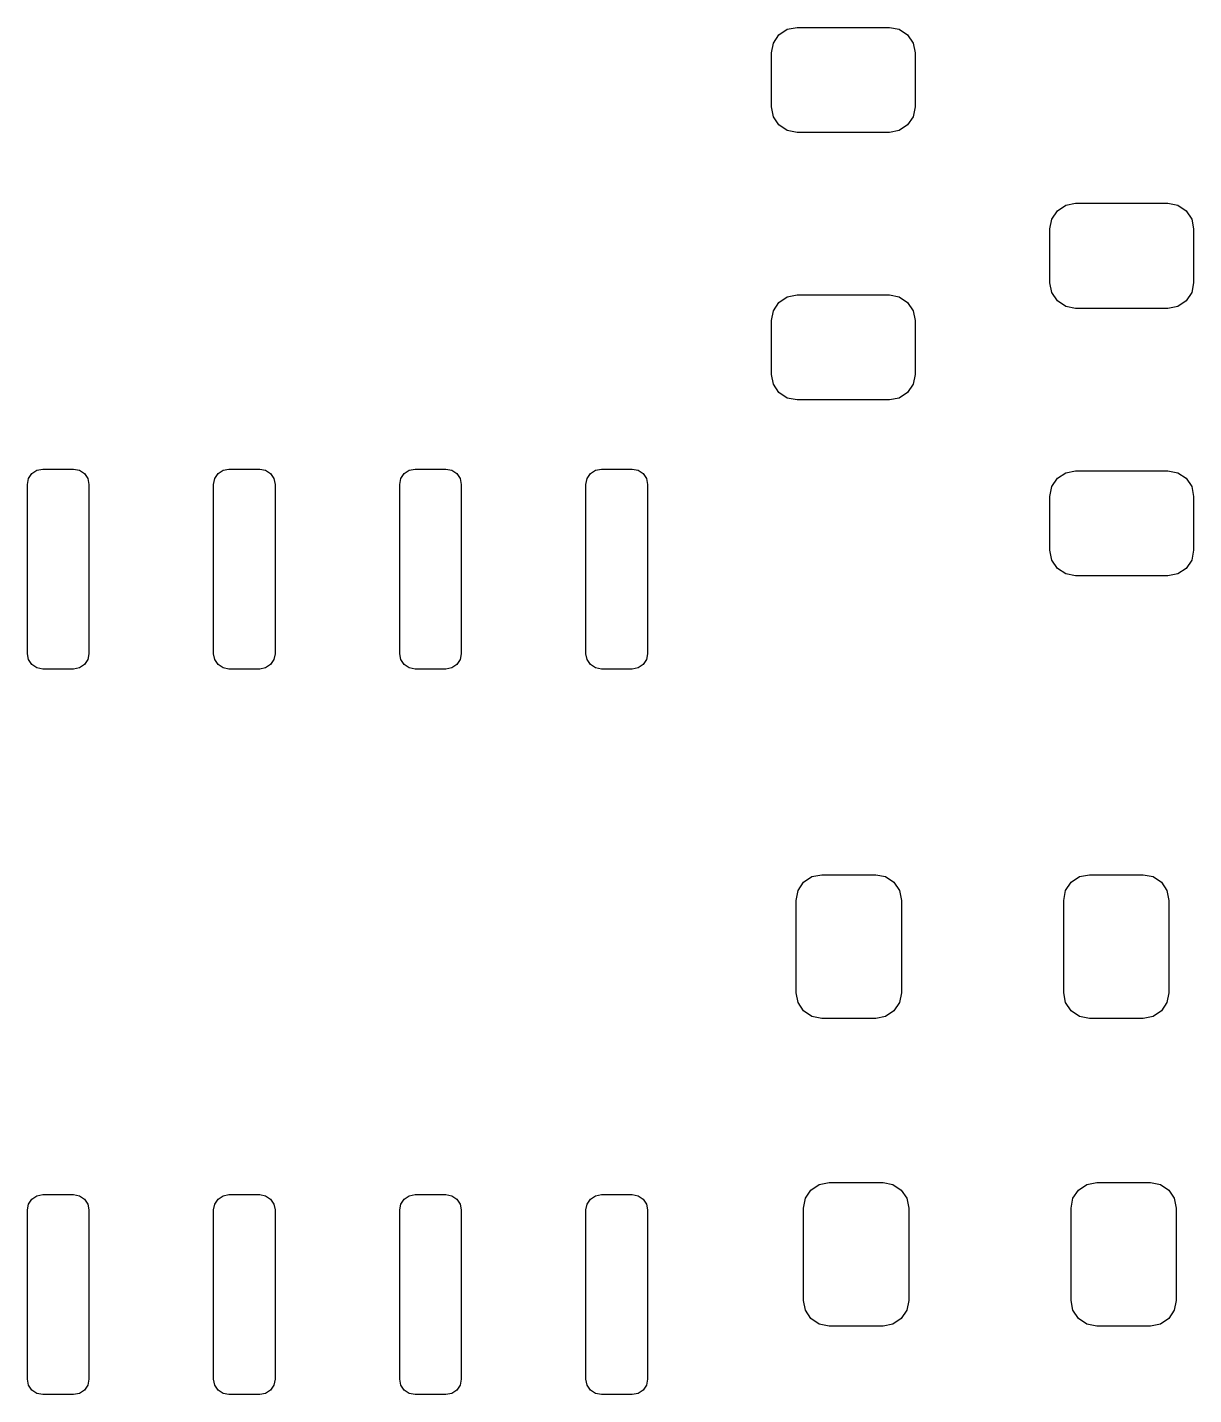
# Model space of a CAD drawing. Header units: millimetres. Extents: x 23.3 to 111.9, y -119.4 to -27.5.
# Drawn here: x 65.84 to 73.79, y -100.14 to -90.82 of the extents above; entities that cross this region are included whole.
import ezdxf

# ---------------------------------------------------------------- set-up
doc = ezdxf.new("R2010")
doc.units = ezdxf.units.MM
doc.layers.add('BLACK', color=250, linetype='CONTINUOUS')

msp = doc.modelspace()

# ---------------------------------------------------------------- linework, layer by layer
at = {"layer": 'BLACK', "linetype": 'CONTINUOUS'}
for p, q in [((70.961257, -90.867504), (71.018031, -90.829569)), ((71.018031, -90.829569), (71.085001, -90.816248)), ((71.085001, -90.816248), (71.715001, -90.816248)), ((71.715001, -90.816248), (71.781971, -90.829569)), ((71.781971, -90.829569), (71.838745, -90.867504)), ((70.910001, -90.991248), (70.923322, -90.924278)), ((70.923322, -90.924278), (70.961257, -90.867504)), ((71.838745, -90.867504), (71.87668, -90.924278)), ((71.87668, -90.924278), (71.890001, -90.991248)), ((70.910001, -91.358748), (70.910001, -90.991248)), ((71.890001, -90.991248), (71.890001, -91.358748)), ((70.923322, -91.425718), (70.910001, -91.358748)), ((71.890001, -91.358748), (71.87668, -91.425718)), ((70.961257, -91.482492), (70.923322, -91.425718)), ((71.018031, -91.520427), (70.961257, -91.482492)), ((71.838745, -91.482492), (71.781971, -91.520427)), ((71.87668, -91.425718), (71.838745, -91.482492)), ((71.085001, -91.533748), (71.018031, -91.520427)), ((71.715001, -91.533748), (71.085001, -91.533748)), ((71.781971, -91.520427), (71.715001, -91.533748)), ((72.823322, -92.124278), (72.861257, -92.067504)), ((72.861257, -92.067504), (72.918031, -92.029569)), ((72.918031, -92.029569), (72.985001, -92.016248)), ((72.985001, -92.016248), (73.615001, -92.016248)), ((73.615001, -92.016248), (73.681971, -92.029569)), ((73.681971, -92.029569), (73.738745, -92.067504)), ((73.738745, -92.067504), (73.77668, -92.124278)), ((72.810001, -92.191248), (72.823322, -92.124278)), ((73.77668, -92.124278), (73.790001, -92.191248)), ((72.810001, -92.558748), (72.810001, -92.191248)), ((73.790001, -92.191248), (73.790001, -92.558748)), ((72.823322, -92.625718), (72.810001, -92.558748)), ((72.861257, -92.682492), (72.823322, -92.625718)), ((73.77668, -92.625718), (73.738745, -92.682492)), ((73.790001, -92.558748), (73.77668, -92.625718)), ((70.923322, -92.749278), (70.961257, -92.692504)), ((70.961257, -92.692504), (71.018031, -92.654569)), ((71.018031, -92.654569), (71.085001, -92.641248)), ((71.085001, -92.641248), (71.715001, -92.641248)), ((71.715001, -92.641248), (71.781971, -92.654569)), ((71.781971, -92.654569), (71.838745, -92.692504)), ((71.838745, -92.692504), (71.87668, -92.749278)), ((72.918031, -92.720427), (72.861257, -92.682492)), ((72.985001, -92.733748), (72.918031, -92.720427)), ((73.681971, -92.720427), (73.615001, -92.733748)), ((73.738745, -92.682492), (73.681971, -92.720427)), ((70.910001, -92.816248), (70.923322, -92.749278)), ((70.910001, -93.183748), (70.910001, -92.816248)), ((71.87668, -92.749278), (71.890001, -92.816248)), ((71.890001, -92.816248), (71.890001, -93.183748)), ((73.615001, -92.733748), (72.985001, -92.733748)), ((70.923322, -93.250718), (70.910001, -93.183748)), ((71.890001, -93.183748), (71.87668, -93.250718)), ((70.961257, -93.307492), (70.923322, -93.250718)), ((71.87668, -93.250718), (71.838745, -93.307492)), ((71.018031, -93.345427), (70.961257, -93.307492)), ((71.085001, -93.358748), (71.018031, -93.345427)), ((71.715001, -93.358748), (71.085001, -93.358748)), ((71.781971, -93.345427), (71.715001, -93.358748)), ((71.838745, -93.307492), (71.781971, -93.345427)), ((65.865755, -93.860752), (65.899819, -93.837991)), ((65.899819, -93.837991), (65.940001, -93.829998)), ((65.940001, -93.829998), (66.150001, -93.829998)), ((66.150001, -93.829998), (66.190183, -93.837991)), ((66.190183, -93.837991), (66.224247, -93.860752)), ((67.135755, -93.860752), (67.169819, -93.837991)), ((67.169819, -93.837991), (67.210001, -93.829998)), ((67.210001, -93.829998), (67.420001, -93.829998)), ((67.420001, -93.829998), (67.460183, -93.837991)), ((67.460183, -93.837991), (67.494247, -93.860752)), ((68.405755, -93.860752), (68.439819, -93.837991)), ((68.439819, -93.837991), (68.480001, -93.829998)), ((68.480001, -93.829998), (68.690001, -93.829998)), ((68.690001, -93.829998), (68.730183, -93.837991)), ((68.730183, -93.837991), (68.764247, -93.860752)), ((69.675755, -93.860752), (69.709819, -93.837991)), ((69.709819, -93.837991), (69.750001, -93.829998)), ((69.750001, -93.829998), (69.960001, -93.829998)), ((69.960001, -93.829998), (70.000183, -93.837991)), ((70.000183, -93.837991), (70.034247, -93.860752)), ((72.918031, -93.854569), (72.985001, -93.841248)), ((72.985001, -93.841248), (73.615001, -93.841248)), ((73.615001, -93.841248), (73.681971, -93.854569)), ((65.835001, -93.934998), (65.842994, -93.894816)), ((65.835001, -95.089998), (65.835001, -93.934998)), ((65.842994, -93.894816), (65.865755, -93.860752)), ((66.224247, -93.860752), (66.247008, -93.894816)), ((66.247008, -93.894816), (66.255001, -93.934998)), ((66.255001, -93.934998), (66.255001, -95.089998)), ((67.105001, -93.934998), (67.112994, -93.894816)), ((67.105001, -95.089998), (67.105001, -93.934998)), ((67.112994, -93.894816), (67.135755, -93.860752)), ((67.494247, -93.860752), (67.517008, -93.894816)), ((67.517008, -93.894816), (67.525001, -93.934998)), ((67.525001, -93.934998), (67.525001, -95.089998)), ((68.375001, -93.934998), (68.382994, -93.894816)), ((68.375001, -95.089998), (68.375001, -93.934998)), ((68.382994, -93.894816), (68.405755, -93.860752)), ((68.764247, -93.860752), (68.787008, -93.894816)), ((68.787008, -93.894816), (68.795001, -93.934998)), ((68.795001, -93.934998), (68.795001, -95.089998)), ((69.645001, -93.934998), (69.652994, -93.894816)), ((69.645001, -95.089998), (69.645001, -93.934998)), ((69.652994, -93.894816), (69.675755, -93.860752)), ((70.034247, -93.860752), (70.057008, -93.894816)), ((70.057008, -93.894816), (70.065001, -93.934998)), ((70.065001, -93.934998), (70.065001, -95.089998)), ((72.823322, -93.949278), (72.861257, -93.892504)), ((72.861257, -93.892504), (72.918031, -93.854569)), ((73.681971, -93.854569), (73.738745, -93.892504)), ((73.738745, -93.892504), (73.77668, -93.949278)), ((72.810001, -94.016248), (72.823322, -93.949278)), ((72.810001, -94.383748), (72.810001, -94.016248)), ((73.77668, -93.949278), (73.790001, -94.016248)), ((73.790001, -94.016248), (73.790001, -94.383748)), ((72.823322, -94.450718), (72.810001, -94.383748)), ((73.790001, -94.383748), (73.77668, -94.450718)), ((72.861257, -94.507492), (72.823322, -94.450718)), ((73.77668, -94.450718), (73.738745, -94.507492)), ((72.918031, -94.545427), (72.861257, -94.507492)), ((72.985001, -94.558748), (72.918031, -94.545427)), ((73.615001, -94.558748), (72.985001, -94.558748)), ((73.681971, -94.545427), (73.615001, -94.558748)), ((73.738745, -94.507492), (73.681971, -94.545427)), ((65.842994, -95.13018), (65.835001, -95.089998)), ((65.865755, -95.164244), (65.842994, -95.13018)), ((66.247008, -95.13018), (66.224247, -95.164244)), ((66.255001, -95.089998), (66.247008, -95.13018)), ((67.112994, -95.13018), (67.105001, -95.089998)), ((67.135755, -95.164244), (67.112994, -95.13018)), ((67.517008, -95.13018), (67.494247, -95.164244)), ((67.525001, -95.089998), (67.517008, -95.13018)), ((68.382994, -95.13018), (68.375001, -95.089998)), ((68.405755, -95.164244), (68.382994, -95.13018)), ((68.787008, -95.13018), (68.764247, -95.164244)), ((68.795001, -95.089998), (68.787008, -95.13018)), ((69.652994, -95.13018), (69.645001, -95.089998)), ((69.675755, -95.164244), (69.652994, -95.13018)), ((70.057008, -95.13018), (70.034247, -95.164244)), ((70.065001, -95.089998), (70.057008, -95.13018)), ((65.899819, -95.187005), (65.865755, -95.164244)), ((65.940001, -95.194998), (65.899819, -95.187005)), ((66.150001, -95.194998), (65.940001, -95.194998)), ((66.190183, -95.187005), (66.150001, -95.194998)), ((66.224247, -95.164244), (66.190183, -95.187005)), ((67.169819, -95.187005), (67.135755, -95.164244)), ((67.210001, -95.194998), (67.169819, -95.187005)), ((67.420001, -95.194998), (67.210001, -95.194998)), ((67.460183, -95.187005), (67.420001, -95.194998)), ((67.494247, -95.164244), (67.460183, -95.187005)), ((68.439819, -95.187005), (68.405755, -95.164244)), ((68.480001, -95.194998), (68.439819, -95.187005)), ((68.690001, -95.194998), (68.480001, -95.194998)), ((68.730183, -95.187005), (68.690001, -95.194998)), ((68.764247, -95.164244), (68.730183, -95.187005)), ((69.709819, -95.187005), (69.675755, -95.164244)), ((69.750001, -95.194998), (69.709819, -95.187005)), ((69.960001, -95.194998), (69.750001, -95.194998)), ((70.000183, -95.187005), (69.960001, -95.194998)), ((70.034247, -95.164244), (70.000183, -95.187005)), ((71.130007, -96.648754), (71.186781, -96.610819)), ((71.186781, -96.610819), (71.253751, -96.597498)), ((71.253751, -96.597498), (71.621251, -96.597498)), ((71.621251, -96.597498), (71.688221, -96.610819)), ((71.688221, -96.610819), (71.744995, -96.648754)), ((72.955007, -96.648754), (73.011781, -96.610819)), ((73.011781, -96.610819), (73.078751, -96.597498)), ((73.078751, -96.597498), (73.446251, -96.597498)), ((73.446251, -96.597498), (73.513221, -96.610819)), ((73.513221, -96.610819), (73.569995, -96.648754)), ((71.078751, -96.772498), (71.092072, -96.705528)), ((71.092072, -96.705528), (71.130007, -96.648754)), ((71.744995, -96.648754), (71.78293, -96.705528)), ((71.78293, -96.705528), (71.796251, -96.772498)), ((72.903751, -96.772498), (72.917072, -96.705528)), ((72.917072, -96.705528), (72.955007, -96.648754)), ((73.569995, -96.648754), (73.60793, -96.705528)), ((73.60793, -96.705528), (73.621251, -96.772498)), ((71.078751, -97.402498), (71.078751, -96.772498)), ((71.796251, -96.772498), (71.796251, -97.402498)), ((72.903751, -97.402498), (72.903751, -96.772498)), ((73.621251, -96.772498), (73.621251, -97.402498)), ((71.092072, -97.469468), (71.078751, -97.402498)), ((71.130007, -97.526242), (71.092072, -97.469468)), ((71.78293, -97.469468), (71.744995, -97.526242)), ((71.796251, -97.402498), (71.78293, -97.469468)), ((72.917072, -97.469468), (72.903751, -97.402498)), ((72.955007, -97.526242), (72.917072, -97.469468)), ((73.60793, -97.469468), (73.569995, -97.526242)), ((73.621251, -97.402498), (73.60793, -97.469468)), ((71.186781, -97.564177), (71.130007, -97.526242)), ((71.253751, -97.577498), (71.186781, -97.564177)), ((71.621251, -97.577498), (71.253751, -97.577498)), ((71.688221, -97.564177), (71.621251, -97.577498)), ((71.744995, -97.526242), (71.688221, -97.564177)), ((73.011781, -97.564177), (72.955007, -97.526242)), ((73.078751, -97.577498), (73.011781, -97.564177)), ((73.446251, -97.577498), (73.078751, -97.577498)), ((73.513221, -97.564177), (73.446251, -97.577498)), ((73.569995, -97.526242), (73.513221, -97.564177)), ((71.236781, -98.710819), (71.303751, -98.697498)), ((71.303751, -98.697498), (71.671251, -98.697498)), ((71.671251, -98.697498), (71.738221, -98.710819)), ((73.061781, -98.710819), (73.128751, -98.697498)), ((73.128751, -98.697498), (73.496251, -98.697498)), ((73.496251, -98.697498), (73.563221, -98.710819)), ((65.865755, -98.810752), (65.899819, -98.787991)), ((65.899819, -98.787991), (65.940001, -98.779998)), ((65.940001, -98.779998), (66.150001, -98.779998)), ((66.150001, -98.779998), (66.190183, -98.787991)), ((66.190183, -98.787991), (66.224247, -98.810752)), ((67.135755, -98.810752), (67.169819, -98.787991)), ((67.169819, -98.787991), (67.210001, -98.779998)), ((67.210001, -98.779998), (67.420001, -98.779998)), ((67.420001, -98.779998), (67.460183, -98.787991)), ((67.460183, -98.787991), (67.494247, -98.810752)), ((68.405755, -98.810752), (68.439819, -98.787991)), ((68.439819, -98.787991), (68.480001, -98.779998)), ((68.480001, -98.779998), (68.690001, -98.779998)), ((68.690001, -98.779998), (68.730183, -98.787991)), ((68.730183, -98.787991), (68.764247, -98.810752)), ((69.675755, -98.810752), (69.709819, -98.787991)), ((69.709819, -98.787991), (69.750001, -98.779998)), ((69.750001, -98.779998), (69.960001, -98.779998)), ((69.960001, -98.779998), (70.000183, -98.787991)), ((70.000183, -98.787991), (70.034247, -98.810752)), ((71.142072, -98.805528), (71.180007, -98.748754)), ((71.180007, -98.748754), (71.236781, -98.710819)), ((71.738221, -98.710819), (71.794995, -98.748754)), ((71.794995, -98.748754), (71.83293, -98.805528)), ((72.967072, -98.805528), (73.005007, -98.748754)), ((73.005007, -98.748754), (73.061781, -98.710819)), ((73.563221, -98.710819), (73.619995, -98.748754)), ((73.619995, -98.748754), (73.65793, -98.805528)), ((65.835001, -98.884998), (65.842994, -98.844816)), ((65.842994, -98.844816), (65.865755, -98.810752)), ((66.224247, -98.810752), (66.247008, -98.844816)), ((66.247008, -98.844816), (66.255001, -98.884998)), ((67.105001, -98.884998), (67.112994, -98.844816)), ((67.112994, -98.844816), (67.135755, -98.810752)), ((67.494247, -98.810752), (67.517008, -98.844816)), ((67.517008, -98.844816), (67.525001, -98.884998)), ((68.375001, -98.884998), (68.382994, -98.844816)), ((68.382994, -98.844816), (68.405755, -98.810752)), ((68.764247, -98.810752), (68.787008, -98.844816)), ((68.787008, -98.844816), (68.795001, -98.884998)), ((69.645001, -98.884998), (69.652994, -98.844816)), ((69.652994, -98.844816), (69.675755, -98.810752)), ((70.034247, -98.810752), (70.057008, -98.844816)), ((70.057008, -98.844816), (70.065001, -98.884998)), ((71.128751, -98.872498), (71.142072, -98.805528)), ((71.128751, -99.502498), (71.128751, -98.872498)), ((71.83293, -98.805528), (71.846251, -98.872498)), ((71.846251, -98.872498), (71.846251, -99.502498)), ((72.953751, -98.872498), (72.967072, -98.805528)), ((72.953751, -99.502498), (72.953751, -98.872498)), ((73.65793, -98.805528), (73.671251, -98.872498)), ((73.671251, -98.872498), (73.671251, -99.502498)), ((65.835001, -100.039998), (65.835001, -98.884998)), ((66.255001, -98.884998), (66.255001, -100.039998)), ((67.105001, -100.039998), (67.105001, -98.884998)), ((67.525001, -98.884998), (67.525001, -100.039998)), ((68.375001, -100.039998), (68.375001, -98.884998)), ((68.795001, -98.884998), (68.795001, -100.039998)), ((69.645001, -100.039998), (69.645001, -98.884998)), ((70.065001, -98.884998), (70.065001, -100.039998)), ((71.142072, -99.569468), (71.128751, -99.502498)), ((71.846251, -99.502498), (71.83293, -99.569468)), ((72.967072, -99.569468), (72.953751, -99.502498)), ((73.671251, -99.502498), (73.65793, -99.569468)), ((71.180007, -99.626242), (71.142072, -99.569468)), ((71.236781, -99.664177), (71.180007, -99.626242)), ((71.794995, -99.626242), (71.738221, -99.664177)), ((71.83293, -99.569468), (71.794995, -99.626242)), ((73.005007, -99.626242), (72.967072, -99.569468)), ((73.061781, -99.664177), (73.005007, -99.626242)), ((73.619995, -99.626242), (73.563221, -99.664177)), ((73.65793, -99.569468), (73.619995, -99.626242)), ((71.303751, -99.677498), (71.236781, -99.664177)), ((71.671251, -99.677498), (71.303751, -99.677498)), ((71.738221, -99.664177), (71.671251, -99.677498)), ((73.128751, -99.677498), (73.061781, -99.664177)), ((73.496251, -99.677498), (73.128751, -99.677498)), ((73.563221, -99.664177), (73.496251, -99.677498)), ((65.842994, -100.08018), (65.835001, -100.039998)), ((65.865755, -100.114244), (65.842994, -100.08018)), ((66.247008, -100.08018), (66.224247, -100.114244)), ((66.255001, -100.039998), (66.247008, -100.08018)), ((67.112994, -100.08018), (67.105001, -100.039998)), ((67.135755, -100.114244), (67.112994, -100.08018)), ((67.517008, -100.08018), (67.494247, -100.114244)), ((67.525001, -100.039998), (67.517008, -100.08018)), ((68.382994, -100.08018), (68.375001, -100.039998)), ((68.405755, -100.114244), (68.382994, -100.08018)), ((68.787008, -100.08018), (68.764247, -100.114244)), ((68.795001, -100.039998), (68.787008, -100.08018)), ((69.652994, -100.08018), (69.645001, -100.039998)), ((69.675755, -100.114244), (69.652994, -100.08018)), ((70.057008, -100.08018), (70.034247, -100.114244)), ((70.065001, -100.039998), (70.057008, -100.08018)), ((65.899819, -100.137005), (65.865755, -100.114244)), ((65.940001, -100.144998), (65.899819, -100.137005)), ((66.150001, -100.144998), (65.940001, -100.144998)), ((66.190183, -100.137005), (66.150001, -100.144998)), ((66.224247, -100.114244), (66.190183, -100.137005)), ((67.169819, -100.137005), (67.135755, -100.114244)), ((67.210001, -100.144998), (67.169819, -100.137005)), ((67.420001, -100.144998), (67.210001, -100.144998)), ((67.460183, -100.137005), (67.420001, -100.144998)), ((67.494247, -100.114244), (67.460183, -100.137005)), ((68.439819, -100.137005), (68.405755, -100.114244)), ((68.480001, -100.144998), (68.439819, -100.137005)), ((68.690001, -100.144998), (68.480001, -100.144998)), ((68.730183, -100.137005), (68.690001, -100.144998)), ((68.764247, -100.114244), (68.730183, -100.137005)), ((69.709819, -100.137005), (69.675755, -100.114244)), ((69.750001, -100.144998), (69.709819, -100.137005)), ((69.960001, -100.144998), (69.750001, -100.144998)), ((70.000183, -100.137005), (69.960001, -100.144998)), ((70.034247, -100.114244), (70.000183, -100.137005))]:
    msp.add_line(p, q, dxfattribs=at)

doc.saveas('drawing.dxf')
